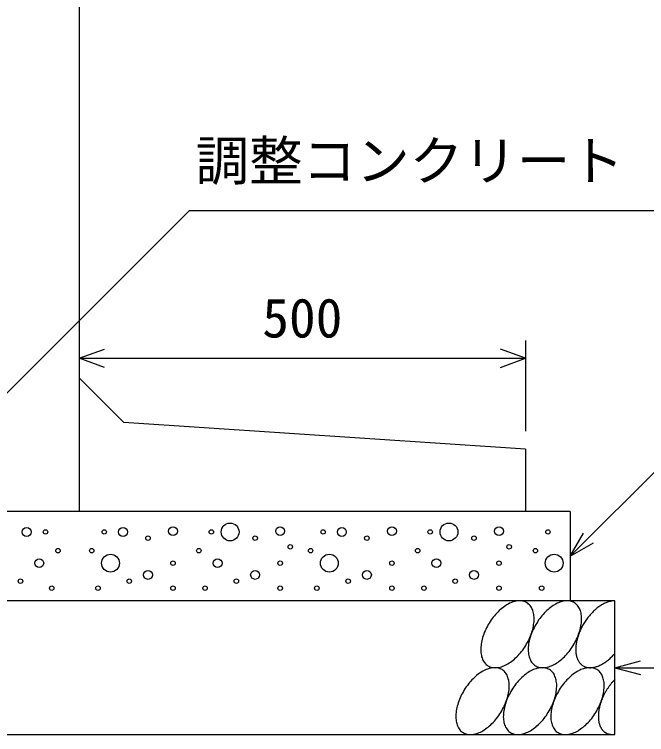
# Model space of a CAD drawing. Units: millimetres, scale not verified. Extents: x -16800 to 16800, y -5940 to 5940.
# Drawn here: x 2522 to 3231, y -1501 to -694 of the extents above; entities that cross this region are included whole.
import ezdxf
from ezdxf.enums import TextEntityAlignment as Align

# ---------------------------------------------------------------- set-up
doc = ezdxf.new("R2010")
doc.units = ezdxf.units.MM
doc.header["$LTSCALE"] = 20
for name, color, linetype, lineweight in [('0-0_DIM', 7, 'Continuous', 25), ('0-2_HATCH', 6, 'Continuous', 25), ('0-5_OUTLINE', 3, 'Continuous', 25)]:
    doc.layers.add(name, color=color, linetype=linetype, lineweight=lineweight)
doc.styles.add('ＭＳ ゴシック', font='')
doc.styles.get('ＭＳ ゴシック').set_extended_font_data('MS Gothic')

msp = doc.modelspace()

# ---------------------------------------------------------------- linework, layer by layer
at = {"layer": '0-0_DIM'}
for p, q in [((3095, -1059.42), (3095, -1161.38)), ((2595, -1079.42), (3095, -1079.42)), ((3308.65, -1137.73), (3145, -1301.38)), ((3145, -1301.38), (3160, -1275.4)), ((3145, -1301.38), (3170.98, -1286.38)), ((3195, -1426.38), (3223.98, -1418.62)), ((3195, -1426.38), (3628.31, -1426.38)), ((3195, -1426.38), (3223.98, -1434.14))]:
    msp.add_line(p, q, dxfattribs=at)
for points in [[(2405.74, -1226.38), (2718.43, -913.68), (3357.64, -913.68)], [(2623.19, -1089.68), (2595, -1079.42), (2623.19, -1069.16)], [(3066.81, -1089.68), (3095, -1079.42), (3066.81, -1069.16)]]:
    msp.add_lwpolyline(points, dxfattribs=at)
at = {"layer": '0-2_HATCH'}
for points in [[(3096.5, -1353.61), (3095.5, -1353.01), (3094.4, -1352.51), (3093.3, -1352.11), (3092.1, -1351.81), (3090.9, -1351.61), (3089.7, -1351.41), (3088.4, -1351.41), (3087.1, -1351.41), (3085.7, -1351.61), (3084.3, -1351.81), (3082.9, -1352.11), (3081.5, -1352.51), (3080.1, -1353.01), (3078.6, -1353.61), (3077.2, -1354.21), (3075.7, -1355.01), (3074.2, -1355.81), (3072.8, -1356.71), (3071.3, -1357.71), (3069.8, -1358.81), (3068.4, -1359.91), (3067, -1361.11), (3065.6, -1362.41), (3064.2, -1363.71), (3062.8, -1365.11), (3061.5, -1366.61), (3060.2, -1368.11), (3058.9, -1369.61), (3057.7, -1371.21), (3056.5, -1372.91), (3055.4, -1374.51), (3054.3, -1376.31), (3053.2, -1378.01), (3052.2, -1379.81), (3051.3, -1381.61), (3050.4, -1383.41), (3049.6, -1385.21), (3048.8, -1387.11), (3048.1, -1388.91)], [(3103.9, -1365.11), (3103.6, -1363.71), (3103.2, -1362.41), (3102.7, -1361.11), (3102.2, -1359.91), (3101.5, -1358.81), (3100.9, -1357.71), (3100.1, -1356.71), (3099.3, -1355.81), (3098.4, -1355.01), (3097.5, -1354.21), (3096.5, -1353.61)], [(3149.7, -1353.61), (3148.7, -1353.01), (3147.6, -1352.51), (3146.5, -1352.11), (3145.3, -1351.81), (3144.1, -1351.61), (3142.9, -1351.41), (3141.6, -1351.41), (3140.3, -1351.41), (3138.9, -1351.61), (3137.5, -1351.81), (3136.1, -1352.11), (3134.7, -1352.51), (3133.3, -1353.01), (3131.8, -1353.61), (3130.4, -1354.21), (3128.9, -1355.01), (3127.4, -1355.81), (3126, -1356.71), (3124.5, -1357.71), (3123, -1358.81), (3121.6, -1359.91), (3120.2, -1361.11), (3118.8, -1362.41), (3117.4, -1363.71), (3116, -1365.11), (3114.7, -1366.61), (3113.4, -1368.11), (3112.1, -1369.61), (3110.9, -1371.21), (3109.7, -1372.91), (3108.6, -1374.51), (3107.5, -1376.31), (3106.4, -1378.01), (3105.4, -1379.81), (3104.5, -1381.61), (3103.6, -1383.41), (3102.8, -1385.21), (3102, -1387.11), (3101.3, -1388.91)], [(3157.2, -1365.11), (3156.8, -1363.71), (3156.4, -1362.41), (3155.9, -1361.11), (3155.4, -1359.91), (3154.7, -1358.81), (3154.1, -1357.71), (3153.3, -1356.71), (3152.5, -1355.81), (3151.6, -1355.01), (3150.7, -1354.21), (3149.7, -1353.61)], [(3195, -1351.41), (3194.1, -1351.41), (3193.3, -1351.51), (3192.4, -1351.51), (3191.5, -1351.71), (3190.6, -1351.81), (3189.7, -1352.01), (3188.8, -1352.31), (3187.8, -1352.51), (3186.9, -1352.91), (3185.9, -1353.21), (3185, -1353.61), (3184, -1354.01), (3183.1, -1354.51), (3182.1, -1355.01), (3181.2, -1355.51), (3180.2, -1356.11), (3179.2, -1356.71), (3178.3, -1357.31), (3177.3, -1358.01), (3176.4, -1358.71), (3175.4, -1359.41), (3174.5, -1360.21), (3173.6, -1360.91), (3172.7, -1361.81), (3171.7, -1362.61), (3170.8, -1363.51), (3169.9, -1364.41), (3169.1, -1365.31), (3168.2, -1366.21), (3167.3, -1367.21), (3166.5, -1368.21), (3165.7, -1369.21), (3164.8, -1370.31), (3164, -1371.31), (3163.3, -1372.41), (3162.5, -1373.51), (3161.8, -1374.61), (3161, -1375.71), (3160.3, -1376.81)], [(3070.8, -1424.21), (3072.3, -1423.51), (3073.8, -1422.81), (3075.2, -1422.01), (3076.7, -1421.11), (3078.2, -1420.11), (3079.6, -1419.01), (3081, -1417.91), (3082.5, -1416.71), (3083.9, -1415.41), (3085.3, -1414.11), (3086.6, -1412.71), (3088, -1411.21), (3089.3, -1409.71), (3090.5, -1408.21), (3091.8, -1406.61), (3092.9, -1404.91), (3094.1, -1403.21), (3095.2, -1401.51), (3096.2, -1399.81), (3097.2, -1398.01), (3098.2, -1396.21), (3099, -1394.41), (3099.9, -1392.61), (3100.6, -1390.71), (3101.3, -1388.91), (3102, -1387.11), (3102.5, -1385.21), (3103, -1383.41), (3103.5, -1381.61), (3103.8, -1379.81), (3104.1, -1378.01), (3104.4, -1376.31), (3104.5, -1374.51), (3104.6, -1372.91), (3104.6, -1371.21), (3104.6, -1369.61), (3104.4, -1368.11), (3104.2, -1366.61), (3103.9, -1365.11)], [(3124, -1424.21), (3125.5, -1423.51), (3127, -1422.81), (3128.4, -1422.01), (3129.9, -1421.11), (3131.4, -1420.11), (3132.8, -1419.01), (3134.3, -1417.91), (3135.7, -1416.71), (3137.1, -1415.41), (3138.5, -1414.11), (3139.8, -1412.71), (3141.2, -1411.21), (3142.5, -1409.71), (3143.7, -1408.21), (3145, -1406.61), (3146.1, -1404.91), (3147.3, -1403.21), (3148.4, -1401.51), (3149.4, -1399.81), (3150.4, -1398.01), (3151.4, -1396.21), (3152.2, -1394.41), (3153.1, -1392.61), (3153.8, -1390.71), (3154.5, -1388.91), (3155.2, -1387.11), (3155.7, -1385.21), (3156.3, -1383.41), (3156.7, -1381.61), (3157.1, -1379.81), (3157.4, -1378.01), (3157.6, -1376.31), (3157.7, -1374.51), (3157.8, -1372.91), (3157.8, -1371.21), (3157.8, -1369.61), (3157.6, -1368.11), (3157.4, -1366.61), (3157.2, -1365.11)], [(3160.3, -1376.81), (3159.7, -1378.01), (3159, -1379.11), (3158.4, -1380.31), (3157.8, -1381.51), (3157.2, -1382.61), (3156.6, -1383.81), (3156.1, -1385.01), (3155.6, -1386.21), (3155.1, -1387.41), (3154.6, -1388.61), (3154.2, -1389.81), (3153.8, -1391.01), (3153.4, -1392.21), (3153.1, -1393.41), (3152.8, -1394.61), (3152.5, -1395.81), (3152.2, -1397.01), (3152, -1398.21), (3151.8, -1399.31), (3151.6, -1400.51), (3151.5, -1401.61), (3151.4, -1402.71), (3151.3, -1403.81), (3151.3, -1404.91), (3151.2, -1406.01), (3151.3, -1407.11), (3151.3, -1408.11), (3151.4, -1409.11), (3151.5, -1410.11), (3151.6, -1411.11), (3151.8, -1412.11), (3152, -1413.01), (3152.2, -1413.91), (3152.5, -1414.81), (3152.8, -1415.71), (3153.1, -1416.51), (3153.4, -1417.31), (3153.8, -1418.11), (3154.2, -1418.81)], [(3048.1, -1388.91), (3047.5, -1390.71), (3046.9, -1392.61), (3046.4, -1394.41), (3046, -1396.21), (3045.6, -1398.01), (3045.3, -1399.81), (3045.1, -1401.51), (3044.9, -1403.21), (3044.8, -1404.91), (3044.8, -1406.61), (3044.9, -1408.21), (3045, -1409.71), (3045.2, -1411.21), (3045.5, -1412.71), (3045.8, -1414.11), (3046.3, -1415.41), (3046.7, -1416.71), (3047.3, -1417.91), (3047.9, -1419.01), (3048.6, -1420.11), (3049.3, -1421.11), (3050.1, -1422.01), (3051, -1422.81), (3051.9, -1423.51), (3052.9, -1424.21), (3053.9, -1424.81), (3055, -1425.31), (3056.1, -1425.71), (3057.3, -1426.01), (3058.5, -1426.21), (3059.8, -1426.31), (3061.1, -1426.41), (3062.4, -1426.31), (3063.7, -1426.21), (3065.1, -1426.01), (3066.5, -1425.71), (3067.9, -1425.31), (3069.4, -1424.81), (3070.8, -1424.21)], [(3101.3, -1388.91), (3100.7, -1390.71), (3100.1, -1392.61), (3099.6, -1394.41), (3099.2, -1396.21), (3098.8, -1398.01), (3098.5, -1399.81), (3098.3, -1401.51), (3098.1, -1403.21), (3098, -1404.91), (3098, -1406.61), (3098.1, -1408.21), (3098.2, -1409.71), (3098.4, -1411.21), (3098.7, -1412.71), (3099.1, -1414.11), (3099.5, -1415.41), (3100, -1416.71), (3100.5, -1417.91), (3101.1, -1419.01), (3101.8, -1420.11), (3102.5, -1421.11), (3103.4, -1422.01), (3104.2, -1422.81), (3105.1, -1423.51), (3106.1, -1424.21), (3107.1, -1424.81), (3108.2, -1425.31), (3109.4, -1425.71), (3110.5, -1426.01), (3111.7, -1426.21), (3113, -1426.31), (3114.3, -1426.41), (3115.6, -1426.31), (3117, -1426.21), (3118.3, -1426.01), (3119.7, -1425.71), (3121.2, -1425.31), (3122.6, -1424.81), (3124, -1424.21)], [(3185, -1419.81), (3185.9, -1419.11), (3186.9, -1418.41), (3187.8, -1417.61), (3188.8, -1416.81), (3189.7, -1416.01), (3190.6, -1415.11), (3191.5, -1414.31), (3192.4, -1413.41), (3193.3, -1412.41), (3194.1, -1411.51), (3195, -1410.51)], [(3154.2, -1418.81), (3154.6, -1419.51), (3155.1, -1420.21), (3155.6, -1420.81), (3156.1, -1421.41), (3156.6, -1422.01), (3157.2, -1422.61), (3157.8, -1423.11), (3158.4, -1423.61), (3159, -1424.01), (3159.7, -1424.41), (3160.3, -1424.81), (3161, -1425.11), (3161.8, -1425.41), (3162.5, -1425.71), (3163.3, -1425.91), (3164, -1426.11), (3164.8, -1426.21), (3165.7, -1426.31), (3166.5, -1426.41), (3167.3, -1426.41), (3168.2, -1426.41), (3169.1, -1426.31), (3169.9, -1426.21), (3170.8, -1426.11), (3171.7, -1425.91), (3172.7, -1425.71), (3173.6, -1425.51), (3174.5, -1425.21), (3175.4, -1424.91), (3176.4, -1424.61), (3177.3, -1424.21), (3178.3, -1423.71), (3179.2, -1423.31), (3180.2, -1422.81), (3181.2, -1422.21), (3182.1, -1421.71), (3183.1, -1421.11), (3184, -1420.41), (3185, -1419.81)], [(3068.7, -1428.61), (3067.6, -1428.01), (3066.5, -1427.51), (3065.4, -1427.11), (3064.2, -1426.81), (3063, -1426.61), (3061.8, -1426.41), (3060.5, -1426.41), (3059.2, -1426.41), (3057.8, -1426.61), (3056.4, -1426.81), (3055, -1427.11), (3053.6, -1427.51), (3052.2, -1428.01), (3050.7, -1428.61), (3049.3, -1429.21), (3047.8, -1430.01), (3046.3, -1430.81), (3044.9, -1431.71), (3043.4, -1432.71), (3042, -1433.81), (3040.5, -1434.91), (3039.1, -1436.11), (3037.7, -1437.41), (3036.3, -1438.71), (3034.9, -1440.11), (3033.6, -1441.51), (3032.3, -1443.01), (3031, -1444.61), (3029.8, -1446.21), (3028.6, -1447.81), (3027.5, -1449.51), (3026.4, -1451.21), (3025.3, -1453.01), (3024.3, -1454.81), (3023.4, -1456.61), (3022.5, -1458.41), (3021.7, -1460.21), (3020.9, -1462.01), (3020.2, -1463.91)], [(3076.1, -1440.11), (3075.7, -1438.71), (3075.3, -1437.41), (3074.8, -1436.11), (3074.3, -1434.91), (3073.6, -1433.81), (3073, -1432.71), (3072.2, -1431.71), (3071.4, -1430.81), (3070.5, -1430.01), (3069.6, -1429.21), (3068.7, -1428.61)], [(3121.9, -1428.61), (3120.8, -1428.01), (3119.7, -1427.51), (3118.6, -1427.11), (3117.5, -1426.81), (3116.2, -1426.61), (3115, -1426.41), (3113.7, -1426.41), (3112.4, -1426.41), (3111, -1426.61), (3109.6, -1426.81), (3108.2, -1427.11), (3106.8, -1427.51), (3105.4, -1428.01), (3103.9, -1428.61), (3102.5, -1429.21), (3101, -1430.01), (3099.5, -1430.81), (3098.1, -1431.71), (3096.6, -1432.71), (3095.2, -1433.81), (3093.7, -1434.91), (3092.3, -1436.11), (3090.9, -1437.41), (3089.5, -1438.71), (3088.1, -1440.11), (3086.8, -1441.51), (3085.5, -1443.01), (3084.2, -1444.61), (3083, -1446.21), (3081.8, -1447.81), (3080.7, -1449.51), (3079.6, -1451.21), (3078.5, -1453.01), (3077.6, -1454.81), (3076.6, -1456.61), (3075.7, -1458.41), (3074.9, -1460.21), (3074.1, -1462.01), (3073.4, -1463.91)], [(3129.3, -1440.11), (3128.9, -1438.71), (3128.5, -1437.41), (3128, -1436.11), (3127.5, -1434.91), (3126.9, -1433.81), (3126.2, -1432.71), (3125.4, -1431.71), (3124.6, -1430.81), (3123.8, -1430.01), (3122.8, -1429.21), (3121.9, -1428.61)], [(3175.1, -1428.61), (3174, -1428.01), (3173, -1427.51), (3171.8, -1427.11), (3170.7, -1426.81), (3169.4, -1426.61), (3168.2, -1426.41), (3166.9, -1426.41), (3165.6, -1426.41), (3164.2, -1426.61), (3162.9, -1426.81), (3161.5, -1427.11), (3160, -1427.51), (3158.6, -1428.01), (3157.1, -1428.61), (3155.7, -1429.21), (3154.2, -1430.01), (3152.8, -1430.81), (3151.3, -1431.71), (3149.8, -1432.71), (3148.4, -1433.81), (3146.9, -1434.91), (3145.5, -1436.11), (3144.1, -1437.41), (3142.7, -1438.71), (3141.3, -1440.11), (3140, -1441.51), (3138.7, -1443.01), (3137.5, -1444.61), (3136.2, -1446.21), (3135, -1447.81), (3133.9, -1449.51), (3132.8, -1451.21), (3131.8, -1453.01), (3130.8, -1454.81), (3129.8, -1456.61), (3128.9, -1458.41), (3128.1, -1460.21), (3127.4, -1462.01), (3126.6, -1463.91)], [(3182.5, -1440.11), (3182.1, -1438.71), (3181.7, -1437.41), (3181.2, -1436.11), (3180.7, -1434.91), (3180.1, -1433.81), (3179.4, -1432.71), (3178.6, -1431.71), (3177.8, -1430.81), (3177, -1430.01), (3176, -1429.21), (3175.1, -1428.61)], [(3042.9, -1499.21), (3044.4, -1498.51), (3045.9, -1497.81), (3047.3, -1497.01), (3048.8, -1496.01), (3050.3, -1495.11), (3051.7, -1494.01), (3053.2, -1492.91), (3054.6, -1491.71), (3056, -1490.41), (3057.4, -1489.11), (3058.7, -1487.71), (3060.1, -1486.21), (3061.4, -1484.71), (3062.6, -1483.21), (3063.9, -1481.61), (3065, -1479.91), (3066.2, -1478.21), (3067.3, -1476.51), (3068.3, -1474.81), (3069.3, -1473.01), (3070.3, -1471.21), (3071.1, -1469.41), (3072, -1467.61), (3072.7, -1465.71), (3073.4, -1463.91), (3074.1, -1462.01), (3074.6, -1460.21), (3075.2, -1458.41), (3075.6, -1456.61), (3076, -1454.81), (3076.3, -1453.01), (3076.5, -1451.31), (3076.6, -1449.51), (3076.7, -1447.91), (3076.7, -1446.21), (3076.7, -1444.61), (3076.5, -1443.11), (3076.3, -1441.51), (3076.1, -1440.11)], [(3096.2, -1499.21), (3097.6, -1498.51), (3099.1, -1497.81), (3100.5, -1497.01), (3102, -1496.01), (3103.5, -1495.11), (3104.9, -1494.01), (3106.4, -1492.91), (3107.8, -1491.71), (3109.2, -1490.41), (3110.6, -1489.11), (3111.9, -1487.71), (3113.3, -1486.21), (3114.6, -1484.71), (3115.8, -1483.21), (3117.1, -1481.61), (3118.3, -1479.91), (3119.4, -1478.21), (3120.5, -1476.51), (3121.5, -1474.81), (3122.5, -1473.01), (3123.5, -1471.21), (3124.4, -1469.41), (3125.2, -1467.61), (3125.9, -1465.71), (3126.6, -1463.91), (3127.3, -1462.01), (3127.9, -1460.21), (3128.4, -1458.41), (3128.8, -1456.61), (3129.2, -1454.81), (3129.5, -1453.01), (3129.7, -1451.31), (3129.8, -1449.51), (3129.9, -1447.91), (3129.9, -1446.21), (3129.9, -1444.61), (3129.7, -1443.11), (3129.5, -1441.51), (3129.3, -1440.11)], [(3149.4, -1499.21), (3150.8, -1498.51), (3152.3, -1497.81), (3153.8, -1497.01), (3155.2, -1496.01), (3156.7, -1495.11), (3158.1, -1494.01), (3159.6, -1492.91), (3161, -1491.71), (3162.4, -1490.41), (3163.8, -1489.11), (3165.2, -1487.71), (3166.5, -1486.21), (3167.8, -1484.71), (3169.1, -1483.21), (3170.3, -1481.61), (3171.5, -1479.91), (3172.6, -1478.21), (3173.7, -1476.51), (3174.7, -1474.81), (3175.7, -1473.01), (3176.7, -1471.21), (3177.6, -1469.41), (3178.4, -1467.61), (3179.2, -1465.71), (3179.9, -1463.91), (3180.5, -1462.01), (3181.1, -1460.21), (3181.6, -1458.41), (3182, -1456.61), (3182.4, -1454.81), (3182.7, -1453.01), (3182.9, -1451.31), (3183.1, -1449.51), (3183.1, -1447.91), (3183.2, -1446.21), (3183.1, -1444.61), (3183, -1443.11), (3182.8, -1441.51), (3182.5, -1440.11)], [(3195, -1439.61), (3194.5, -1440.21), (3194, -1440.71), (3193.5, -1441.21), (3193, -1441.81), (3192.5, -1442.41), (3192, -1442.91), (3191.5, -1443.51), (3191.1, -1444.11), (3190.6, -1444.71), (3190.1, -1445.31), (3189.7, -1445.91), (3189.2, -1446.51), (3188.8, -1447.11), (3188.3, -1447.71), (3187.9, -1448.31), (3187.5, -1449.01), (3187.1, -1449.61), (3186.6, -1450.21), (3186.2, -1450.91), (3185.8, -1451.51), (3185.4, -1452.21), (3185.1, -1452.91), (3184.7, -1453.51), (3184.3, -1454.21), (3183.9, -1454.81), (3183.6, -1455.51), (3183.2, -1456.21), (3182.9, -1456.91), (3182.5, -1457.51), (3182.2, -1458.21), (3181.9, -1458.91), (3181.6, -1459.61), (3181.3, -1460.31), (3181, -1461.01), (3180.7, -1461.71), (3180.4, -1462.31), (3180.2, -1463.01), (3179.9, -1463.71), (3179.7, -1464.41)], [(3020.2, -1463.91), (3019.6, -1465.71), (3019, -1467.61), (3018.5, -1469.41), (3018.1, -1471.21), (3017.7, -1473.01), (3017.4, -1474.81), (3017.2, -1476.51), (3017, -1478.21), (3016.9, -1479.91), (3016.9, -1481.61), (3017, -1483.21), (3017.1, -1484.71), (3017.3, -1486.21), (3017.6, -1487.71), (3018, -1489.11), (3018.4, -1490.41), (3018.9, -1491.71), (3019.4, -1492.91), (3020, -1494.01), (3020.7, -1495.11), (3021.5, -1496.01), (3022.3, -1497.01), (3023.1, -1497.81), (3024, -1498.51), (3025, -1499.21), (3026.1, -1499.81), (3027.1, -1500.31), (3028.3, -1500.71), (3029.4, -1501.01), (3030.6, -1501.21), (3031.9, -1501.31), (3033.2, -1501.41), (3034.5, -1501.31), (3035.9, -1501.21), (3037.2, -1501.01), (3038.6, -1500.71), (3040.1, -1500.31), (3041.5, -1499.81), (3042.9, -1499.21)], [(3073.4, -1463.91), (3072.8, -1465.71), (3072.2, -1467.61), (3071.7, -1469.41), (3071.3, -1471.21), (3070.9, -1473.01), (3070.6, -1474.81), (3070.4, -1476.51), (3070.2, -1478.21), (3070.2, -1479.91), (3070.1, -1481.61), (3070.2, -1483.21), (3070.3, -1484.71), (3070.5, -1486.21), (3070.8, -1487.71), (3071.2, -1489.11), (3071.6, -1490.41), (3072.1, -1491.71), (3072.6, -1492.91), (3073.2, -1494.01), (3073.9, -1495.11), (3074.7, -1496.01), (3075.5, -1497.01), (3076.3, -1497.81), (3077.3, -1498.51), (3078.2, -1499.21), (3079.3, -1499.81), (3080.3, -1500.31), (3081.5, -1500.71), (3082.6, -1501.01), (3083.9, -1501.21), (3085.1, -1501.31), (3086.4, -1501.41), (3087.7, -1501.31), (3089.1, -1501.21), (3090.4, -1501.01), (3091.8, -1500.71), (3093.3, -1500.31), (3094.7, -1499.81), (3096.2, -1499.21)], [(3126.6, -1463.91), (3126, -1465.71), (3125.4, -1467.61), (3124.9, -1469.41), (3124.5, -1471.21), (3124.1, -1473.01), (3123.8, -1474.81), (3123.6, -1476.51), (3123.5, -1478.21), (3123.4, -1479.91), (3123.4, -1481.61), (3123.4, -1483.21), (3123.5, -1484.71), (3123.8, -1486.21), (3124, -1487.71), (3124.4, -1489.11), (3124.8, -1490.41), (3125.3, -1491.71), (3125.8, -1492.91), (3126.4, -1494.01), (3127.1, -1495.11), (3127.9, -1496.01), (3128.7, -1497.01), (3129.5, -1497.81), (3130.5, -1498.51), (3131.4, -1499.21), (3132.5, -1499.81), (3133.5, -1500.31), (3134.7, -1500.71), (3135.8, -1501.01), (3137.1, -1501.21), (3138.3, -1501.31), (3139.6, -1501.41), (3140.9, -1501.31), (3142.3, -1501.21), (3143.7, -1501.01), (3145.1, -1500.71), (3146.5, -1500.31), (3147.9, -1499.81), (3149.4, -1499.21)], [(3179.7, -1464.41), (3179.4, -1465.11), (3179.2, -1465.81), (3179, -1466.51), (3178.8, -1467.21), (3178.6, -1467.91), (3178.4, -1468.51), (3178.2, -1469.21), (3178, -1469.91), (3177.8, -1470.61), (3177.7, -1471.31), (3177.5, -1471.91), (3177.4, -1472.61), (3177.3, -1473.31), (3177.2, -1473.91), (3177.1, -1474.61), (3177, -1475.31), (3176.9, -1475.91), (3176.8, -1476.61), (3176.7, -1477.21), (3176.7, -1477.91), (3176.6, -1478.51), (3176.6, -1479.11), (3176.6, -1479.81), (3176.6, -1480.41), (3176.6, -1481.01), (3176.6, -1481.61), (3176.6, -1482.21), (3176.6, -1482.81), (3176.6, -1483.41), (3176.7, -1484.01), (3176.7, -1484.61), (3176.8, -1485.11), (3176.9, -1485.71), (3177, -1486.31), (3177.1, -1486.81), (3177.2, -1487.41), (3177.3, -1487.91), (3177.4, -1488.41), (3177.5, -1488.91)], [(3177.5, -1488.91), (3177.7, -1489.41), (3177.8, -1489.91), (3178, -1490.41), (3178.2, -1490.91), (3178.4, -1491.41), (3178.6, -1491.91), (3178.8, -1492.31), (3179, -1492.81), (3179.2, -1493.21), (3179.4, -1493.61), (3179.7, -1494.01), (3179.9, -1494.41), (3180.2, -1494.81), (3180.4, -1495.21), (3180.7, -1495.61), (3181, -1496.01), (3181.3, -1496.31), (3181.6, -1496.61), (3181.9, -1497.01), (3182.2, -1497.31), (3182.5, -1497.61), (3182.9, -1497.91), (3183.2, -1498.21), (3183.6, -1498.51), (3183.9, -1498.71), (3184.3, -1499.01), (3184.7, -1499.21), (3185.1, -1499.41), (3185.4, -1499.61), (3185.8, -1499.81), (3186.2, -1500.01), (3186.6, -1500.21), (3187.1, -1500.41), (3187.5, -1500.51), (3187.9, -1500.71), (3188.3, -1500.81), (3188.8, -1500.91), (3189.2, -1501.01), (3189.7, -1501.11)], [(3189.7, -1501.11), (3190.1, -1501.21), (3190.6, -1501.21), (3191.1, -1501.31), (3191.5, -1501.31), (3192, -1501.41), (3192.5, -1501.41), (3193, -1501.41), (3193.5, -1501.41), (3194, -1501.31), (3194.5, -1501.31), (3195, -1501.31)]]:
    msp.add_lwpolyline(points, dxfattribs=at)
for centre, radius in [((2763.96, -1274.2), 10), ((3009.18, -1274.2), 10), ((2536.04, -1274.2), 5), ((2557.07, -1274.2), 2.5), ((2622.93, -1274.2), 2.5), ((2643.96, -1274.2), 5), ((2700.03, -1273.33), 5), ((2742.93, -1274.2), 2.5), ((2820.03, -1273.33), 5), ((2868.15, -1274.2), 2.5), ((2889.18, -1274.2), 5), ((2945.26, -1273.33), 5), ((2988.15, -1274.2), 2.5), ((3065.26, -1273.33), 5), ((3120.08, -1274.2), 2.5), ((2671.99, -1281.2), 2.5), ((2791.99, -1281.2), 2.5), ((2917.22, -1281.2), 2.5), ((3037.22, -1281.2), 2.5), ((2831.37, -1290.89), 2.5), ((3076.6, -1290.89), 2.5), ((2571.09, -1295.21), 2.5), ((2608.91, -1295.21), 2.5), ((2629.94, -1309.22), 10), ((2728.91, -1295.21), 2.5), ((2854.13, -1295.21), 2.5), ((2875.16, -1309.22), 10), ((2974.13, -1295.21), 2.5), ((3106.06, -1295.21), 2.5), ((3127.09, -1309.22), 10), ((2550.06, -1309.22), 5), ((2700.03, -1309.22), 2.5), ((2749.94, -1309.22), 5), ((2820.03, -1309.22), 2.5), ((2945.26, -1309.22), 2.5), ((2995.16, -1309.22), 5), ((3065.26, -1309.22), 2.5), ((2671.99, -1322.35), 5), ((2791.99, -1322.35), 5), ((2917.22, -1322.35), 5), ((3037.22, -1322.35), 5), ((2529.03, -1329.36), 2.5), ((2650.97, -1329.36), 2.5), ((2770.97, -1329.36), 2.5), ((2896.19, -1329.36), 2.5), ((3016.19, -1329.36), 2.5), ((2564.08, -1337.23), 2.5), ((2615.92, -1337.23), 2.5), ((2700.03, -1337.23), 2.5), ((2735.92, -1337.23), 2.5), ((2820.03, -1337.23), 2.5), ((2861.14, -1337.23), 2.5), ((2945.26, -1337.23), 2.5), ((2981.14, -1337.23), 2.5), ((3065.26, -1337.23), 2.5), ((3113.07, -1337.23), 2.5)]:
    msp.add_circle(centre, radius, dxfattribs=at)
at = {"layer": '0-5_OUTLINE'}
for p, q in [((2595, -410.88), (2595, -1251.38)), ((3145, -1251.38), (2055, -1251.38)), ((3145, -1251.38), (3145, -1351.38)), ((3195, -1351.38), (2005, -1351.38))]:
    msp.add_line(p, q, dxfattribs=at)
for points in [[(3095, -1181.38), (2645, -1151.38), (2595, -1101.38)], [(3095, -1181.38), (3095, -1251.38), (2500, -1251.38)], [(2005, -1501.38), (3195, -1501.38), (3195, -1351.38)]]:
    msp.add_lwpolyline(points, dxfattribs=at)

# ---------------------------------------------------------------- texts
at = {"layer": '0-0_DIM', "style": 'ＭＳ ゴシック'}
for s, p in [('調整コンクリート', (2725.15, -893.17)), ('500', (2800, -1069.42))]:
    msp.add_text(s, height=43.99, dxfattribs=at).set_placement(p, align=Align.BOTTOM_LEFT)

doc.saveas('drawing.dxf')
